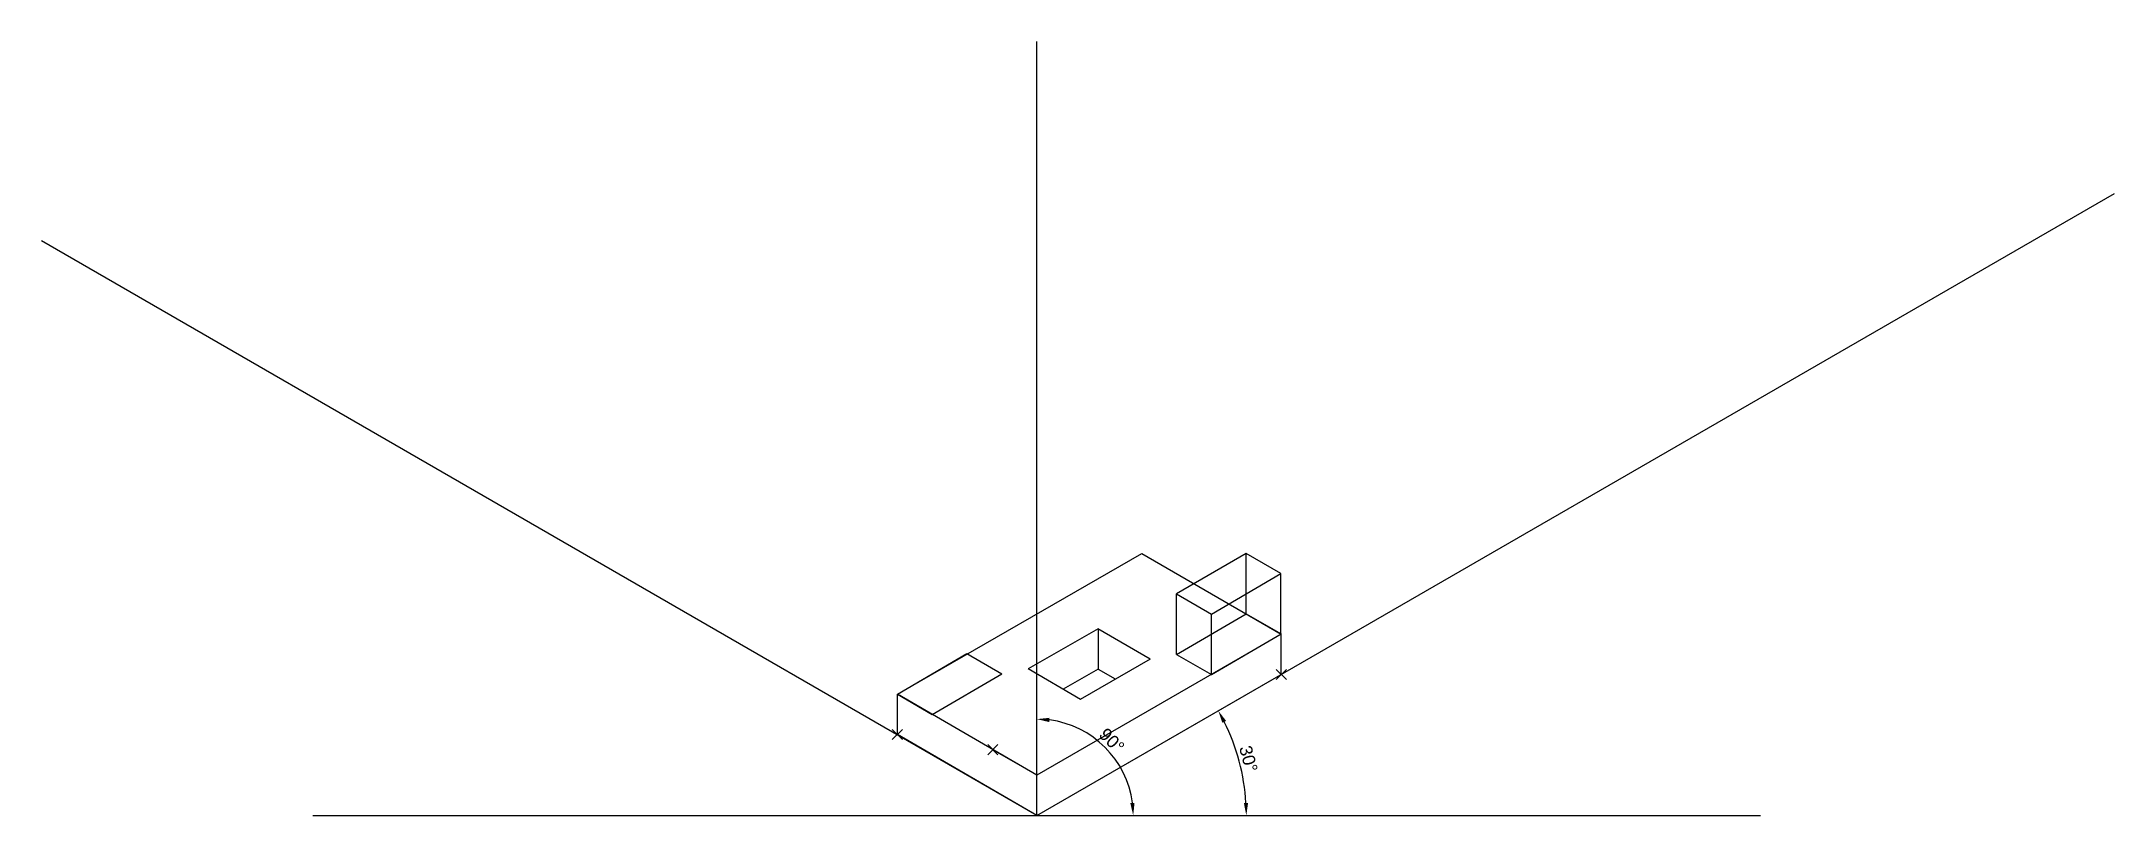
# Model space of a CAD drawing. Header units: millimetres. Extents: x 29 to 441, y 76 to 230.
import ezdxf

# ---------------------------------------------------------------- set-up
doc = ezdxf.new("R2010")
doc.units = ezdxf.units.MM
doc.header["$PDMODE"] = 3
doc.styles.get("Standard").update_dxf_attribs({"font": 'arial.ttf'})
doc.dimstyles.new('ISO-25', dxfattribs={"dimtxt": 2.5, "dimasz": 2.5, "dimexe": 1.25, "dimexo": 0.625, "dimtad": 1, "dimtxsty": 'Standard', "dimcen": 2.5, "dimadec": 0, "dimazin": 0, "dimtfac": 1, "dimtmove": 0, "dimatfit": 3, "dimfxl": 1, "dimarcsym": 0})

# ---------------------------------------------------------------- blocks, each defined once
blk = doc.blocks.new('*D2')
at = {"color": 0, "lineweight": -2, "transparency": 16777216}
blk.add_arc((226.75, 76.27), 41.58, 3.4452, 26.5548, dxfattribs=at)
at = {"color": 0, "transparency": 16777216}
for points in [[(263.58, 94.66), (264.31, 95.06), (262.76, 97.06)], [(268.67, 78.78), (267.84, 78.75), (268.33, 76.27)]]:
    blk.add_solid(points, dxfattribs=at)
at = {"layer": 'Defpoints', "color": 0, "transparency": 16777216}
for p in [(440.62, 199.75), (267.7, 83.49), (83.11, 76.27), (226.75, 76.27), (370.39, 76.27)]:
    blk.add_point(p, dxfattribs=at)
at = {"color": 0, "transparency": 16777216, "insert": (268.75, 87.52), "char_height": 2.5, "attachment_point": 5, "rotation": 285}
blk.add_mtext('30°', dxfattribs=at)
blk = doc.blocks.new('*D4')
at = {"color": 0, "lineweight": -2, "transparency": 16777216}
blk.add_arc((226.75, 76.27), 19.14, 7.4909, 82.5091, dxfattribs=at)
at = {"color": 0, "transparency": 16777216}
for points in [[(229.22, 94.82), (229.27, 95.66), (226.75, 95.4)], [(246.14, 78.79), (245.3, 78.74), (245.88, 76.27)]]:
    blk.add_solid(points, dxfattribs=at)
at = {"layer": 'Defpoints', "color": 0, "transparency": 16777216}
for p in [(226.75, 229.89), (243.32, 85.84), (83.11, 76.27), (226.75, 76.27), (370.39, 76.27)]:
    blk.add_point(p, dxfattribs=at)
at = {"color": 0, "transparency": 16777216, "insert": (241.62, 91.14), "char_height": 2.5, "attachment_point": 5, "rotation": 315}
blk.add_mtext('90°', dxfattribs=at)

msp = doc.modelspace()

# ---------------------------------------------------------------- linework, layer by layer
for p, q in [((226.748, 76.269), (226.748, 229.887)), ((226.748, 76.269), (440.617, 199.746)), ((226.748, 76.269), (29.227, 190.307)), ((268.269, 128.276), (254.493, 120.254)), ((268.269, 116.297), (268.269, 128.297)), ((275.188, 124.281), (268.269, 128.276)), ((261.412, 116.238), (275.188, 124.281)), ((275.188, 112.281), (275.188, 124.281)), ((254.493, 108.254), (254.493, 120.254)), ((254.493, 120.254), (261.412, 116.238)), ((254.493, 108.254), (268.311, 116.321)), ((261.412, 104.238), (261.412, 116.238)), ((268.305, 116.317), (275.231, 112.313)), ((261.412, 104.238), (275.23, 112.305)), ((199.072, 100.332), (212.889, 108.399)), ((212.884, 108.395), (219.81, 104.391)), ((254.493, 108.254), (261.419, 104.25)), ((205.991, 96.316), (219.809, 104.383)), ((199.072, 100.332), (205.998, 96.328)), ((83.105, 76.269), (370.391, 76.269))]:
    msp.add_line(p, q)
at = {"color": 240, "true_color": 0xed1f24}
for p, q in [((199.072, 100.332), (247.586, 128.301)), ((247.586, 128.301), (275.227, 112.258)), ((275.227, 112.258), (226.748, 84.269)), ((275.227, 104.258), (275.227, 112.258)), ((226.748, 76.269), (275.265, 104.234)), ((199.072, 92.332), (199.072, 100.332)), ((226.748, 84.269), (199.072, 100.332)), ((226.748, 76.269), (199.072, 92.332)), ((226.748, 76.269), (226.748, 84.269))]:
    msp.add_line(p, q, dxfattribs=at)
at = {"color": 242, "true_color": 0xcd2027}
for p, q in [((238.899, 113.328), (225.026, 105.356)), ((238.899, 113.328), (238.899, 105.328)), ((249.243, 107.298), (235.37, 99.326)), ((238.899, 105.328), (231.955, 101.319)), ((238.899, 105.328), (242.272, 103.38))]:
    msp.add_line(p, q, dxfattribs=at)
at = {"color": 1}
for p, q in [((249.243, 107.298), (238.872, 113.313)), ((235.394, 99.315), (225.026, 105.356))]:
    msp.add_line(p, q, dxfattribs=at)
at = {"color": 40, "true_color": 0xf8d731}
for p, q in [((249.243, 107.298), (235.382, 99.322)), ((226.686, 84.323), (218.036, 89.339))]:
    msp.add_line(p, q, dxfattribs=at)
at = {"color": 240, "true_color": 0xed1f24}
for p in [(275.265, 104.234), (199.072, 92.332)]:
    msp.add_point(p, dxfattribs=at)
at = {"color": 40, "true_color": 0xf8d731}
msp.add_point((218.036, 89.339), dxfattribs=at)

# ---------------------------------------------------------------- dimensions: what is measured, and where the dimension line sits
for base, line2, picture, middle in [((243.32, 85.836), ((226.748, 76.269), (226.748, 229.887)), '*D4', (241.623, 91.144)), ((267.699, 83.489), ((226.748, 76.269), (440.617, 199.746)), '*D2', (268.751, 87.523))]:
    dim = msp.add_angular_dim_2l(base=base, line1=((83.105, 76.269), (370.391, 76.269)), line2=line2, dimstyle='ISO-25')
    dim.commit()
    dim.dimension.update_dxf_attribs({"geometry": picture, "text_midpoint": middle})

doc.saveas('drawing.dxf')
